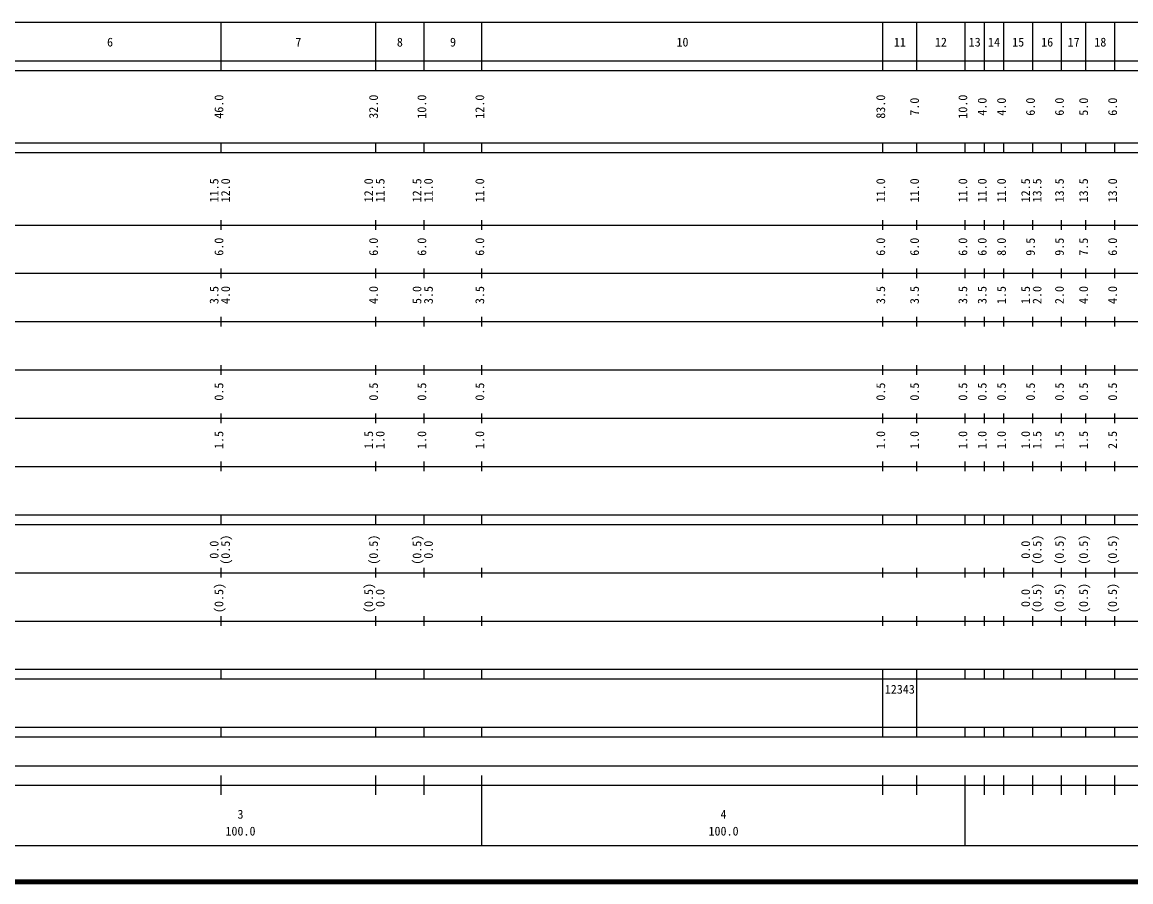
# Model space of a CAD drawing. Units: millimetres, scale not verified. Extents: x 40000 to 680000, y 20000 to 380000.
# Drawn here: x 272809 to 502319, y 20000 to 198000 of the extents above; entities that cross this region are included whole.
import ezdxf
from ezdxf.enums import TextEntityAlignment as Align

# ---------------------------------------------------------------- set-up
doc = ezdxf.new("R2010")
doc.units = ezdxf.units.MM
doc.header["$LTSCALE"] = 1000
doc.layers.add('M-TTL', color=2, linetype='Continuous', lineweight=140)
doc.layers.add('M-TTL-BAND', color=7, linetype='Continuous', lineweight=25)
doc.styles.add('ＭＳ ゴシック', font='')
doc.styles.get('ＭＳ ゴシック').set_extended_font_data('MS Gothic')

msp = doc.modelspace()

# ---------------------------------------------------------------- linework, layer by layer
at = {"layer": 'M-TTL'}
msp.add_line((40000, 20000), (680000, 20000), dxfattribs=at)
at = {"layer": 'M-TTL-BAND'}
for p, q in [((68000, 198000), (579000, 198000)), ((314000, 188000), (314000, 198000)), ((346000, 188000), (346000, 198000)), ((356000, 188000), (356000, 198000)), ((368000, 188000), (368000, 198000)), ((451000, 188000), (451000, 198000)), ((458000, 188000), (458000, 198000)), ((468000, 188000), (468000, 198000)), ((472000, 188000), (472000, 198000)), ((476000, 188000), (476000, 198000)), ((482000, 188000), (482000, 198000)), ((488000, 188000), (488000, 198000)), ((493000, 188000), (493000, 198000)), ((499000, 188000), (499000, 198000)), ((40000, 190000), (579000, 190000)), ((40000, 188000), (579000, 188000)), ((40000, 173000), (579000, 173000)), ((314000, 171000), (314000, 173000)), ((346000, 171000), (346000, 173000)), ((356000, 171000), (356000, 173000)), ((368000, 171000), (368000, 173000)), ((451000, 171000), (451000, 173000)), ((458000, 171000), (458000, 173000)), ((468000, 171000), (468000, 173000)), ((472000, 171000), (472000, 173000)), ((476000, 171000), (476000, 173000)), ((482000, 171000), (482000, 173000)), ((488000, 171000), (488000, 173000)), ((493000, 171000), (493000, 173000)), ((499000, 171000), (499000, 173000)), ((40000, 171000), (579000, 171000)), ((314000, 155000), (314000, 157000)), ((346000, 155000), (346000, 157000)), ((356000, 155000), (356000, 157000)), ((368000, 155000), (368000, 157000)), ((451000, 155000), (451000, 157000)), ((458000, 155000), (458000, 157000)), ((468000, 155000), (468000, 157000)), ((472000, 155000), (472000, 157000)), ((476000, 155000), (476000, 157000)), ((482000, 155000), (482000, 157000)), ((488000, 155000), (488000, 157000)), ((493000, 155000), (493000, 157000)), ((499000, 155000), (499000, 157000)), ((40000, 156000), (579000, 156000)), ((314000, 145000), (314000, 147000)), ((346000, 145000), (346000, 147000)), ((356000, 145000), (356000, 147000)), ((368000, 145000), (368000, 147000)), ((451000, 145000), (451000, 147000)), ((458000, 145000), (458000, 147000)), ((468000, 145000), (468000, 147000)), ((472000, 145000), (472000, 147000)), ((476000, 145000), (476000, 147000)), ((482000, 145000), (482000, 147000)), ((488000, 145000), (488000, 147000)), ((493000, 145000), (493000, 147000)), ((499000, 145000), (499000, 147000)), ((46000, 146000), (579000, 146000)), ((52000, 136000), (579000, 136000)), ((314000, 135000), (314000, 137000)), ((346000, 135000), (346000, 137000)), ((356000, 135000), (356000, 137000)), ((368000, 135000), (368000, 137000)), ((451000, 135000), (451000, 137000)), ((458000, 135000), (458000, 137000)), ((468000, 135000), (468000, 137000)), ((472000, 135000), (472000, 137000)), ((476000, 135000), (476000, 137000)), ((482000, 135000), (482000, 137000)), ((488000, 135000), (488000, 137000)), ((493000, 135000), (493000, 137000)), ((499000, 135000), (499000, 137000)), ((314000, 125000), (314000, 127000)), ((346000, 125000), (346000, 127000)), ((356000, 125000), (356000, 127000)), ((368000, 125000), (368000, 127000)), ((451000, 125000), (451000, 127000)), ((458000, 125000), (458000, 127000)), ((468000, 125000), (468000, 127000)), ((472000, 125000), (472000, 127000)), ((476000, 125000), (476000, 127000)), ((482000, 125000), (482000, 127000)), ((488000, 125000), (488000, 127000)), ((493000, 125000), (493000, 127000)), ((499000, 125000), (499000, 127000)), ((46000, 126000), (579000, 126000)), ((52000, 116000), (579000, 116000)), ((314000, 115000), (314000, 117000)), ((346000, 115000), (346000, 117000)), ((356000, 115000), (356000, 117000)), ((368000, 115000), (368000, 117000)), ((451000, 115000), (451000, 117000)), ((458000, 115000), (458000, 117000)), ((468000, 115000), (468000, 117000)), ((472000, 115000), (472000, 117000)), ((476000, 115000), (476000, 117000)), ((482000, 115000), (482000, 117000)), ((488000, 115000), (488000, 117000)), ((493000, 115000), (493000, 117000)), ((499000, 115000), (499000, 117000)), ((46000, 106000), (579000, 106000)), ((314000, 105000), (314000, 107000)), ((346000, 105000), (346000, 107000)), ((356000, 105000), (356000, 107000)), ((368000, 105000), (368000, 107000)), ((451000, 105000), (451000, 107000)), ((458000, 105000), (458000, 107000)), ((468000, 105000), (468000, 107000)), ((472000, 105000), (472000, 107000)), ((476000, 105000), (476000, 107000)), ((482000, 105000), (482000, 107000)), ((488000, 105000), (488000, 107000)), ((493000, 105000), (493000, 107000)), ((499000, 105000), (499000, 107000)), ((40000, 96000), (579000, 96000)), ((314000, 94000), (314000, 96000)), ((346000, 94000), (346000, 96000)), ((356000, 94000), (356000, 96000)), ((368000, 94000), (368000, 96000)), ((451000, 94000), (451000, 96000)), ((458000, 94000), (458000, 96000)), ((468000, 94000), (468000, 96000)), ((472000, 94000), (472000, 96000)), ((476000, 94000), (476000, 96000)), ((482000, 94000), (482000, 96000)), ((488000, 94000), (488000, 96000)), ((493000, 94000), (493000, 96000)), ((499000, 94000), (499000, 96000)), ((40000, 94000), (579000, 94000)), ((314000, 83000), (314000, 85000)), ((346000, 83000), (346000, 85000)), ((356000, 83000), (356000, 85000)), ((368000, 83000), (368000, 85000)), ((451000, 83000), (451000, 85000)), ((458000, 83000), (458000, 85000)), ((468000, 83000), (468000, 85000)), ((472000, 83000), (472000, 85000)), ((476000, 83000), (476000, 85000)), ((482000, 83000), (482000, 85000)), ((488000, 83000), (488000, 85000)), ((493000, 83000), (493000, 85000)), ((499000, 83000), (499000, 85000)), ((49000, 84000), (579000, 84000)), ((40000, 74000), (579000, 74000)), ((314000, 73000), (314000, 75000)), ((346000, 73000), (346000, 75000)), ((356000, 73000), (356000, 75000)), ((368000, 73000), (368000, 75000)), ((451000, 73000), (451000, 75000)), ((458000, 73000), (458000, 75000)), ((468000, 73000), (468000, 75000)), ((472000, 73000), (472000, 75000)), ((476000, 73000), (476000, 75000)), ((482000, 73000), (482000, 75000)), ((488000, 73000), (488000, 75000)), ((493000, 73000), (493000, 75000)), ((499000, 73000), (499000, 75000)), ((40000, 64000), (579000, 64000)), ((40000, 62000), (579000, 62000)), ((314000, 62000), (314000, 64000)), ((346000, 62000), (346000, 64000)), ((356000, 62000), (356000, 64000)), ((368000, 62000), (368000, 64000)), ((451000, 62000), (451000, 64000)), ((451000, 52000), (451000, 62000)), ((458000, 62000), (458000, 64000)), ((458000, 52000), (458000, 62000)), ((468000, 62000), (468000, 64000)), ((472000, 62000), (472000, 64000)), ((476000, 62000), (476000, 64000)), ((482000, 62000), (482000, 64000)), ((488000, 62000), (488000, 64000)), ((493000, 62000), (493000, 64000)), ((499000, 62000), (499000, 64000)), ((40000, 52000), (579000, 52000)), ((314000, 50000), (314000, 52000)), ((346000, 50000), (346000, 52000)), ((356000, 50000), (356000, 52000)), ((368000, 50000), (368000, 52000)), ((451000, 50000), (451000, 52000)), ((458000, 50000), (458000, 52000)), ((468000, 50000), (468000, 52000)), ((472000, 50000), (472000, 52000)), ((476000, 50000), (476000, 52000)), ((482000, 50000), (482000, 52000)), ((488000, 50000), (488000, 52000)), ((493000, 50000), (493000, 52000)), ((499000, 50000), (499000, 52000)), ((40000, 50000), (579000, 50000)), ((71000, 44000), (565000, 44000)), ((314000, 38000), (314000, 42000)), ((346000, 38000), (346000, 42000)), ((356000, 38000), (356000, 42000)), ((368000, 27500), (368000, 42000)), ((451000, 38000), (451000, 42000)), ((458000, 38000), (458000, 42000)), ((468000, 27500), (468000, 42000)), ((472000, 38000), (472000, 42000)), ((476000, 38000), (476000, 42000)), ((482000, 38000), (482000, 42000)), ((488000, 38000), (488000, 42000)), ((493000, 38000), (493000, 42000)), ((499000, 38000), (499000, 42000)), ((40000, 40000), (579000, 40000)), ((68000, 27500), (579000, 27500))]:
    msp.add_line(p, q, dxfattribs=at)

# ---------------------------------------------------------------- texts
at = {"layer": 'M-TTL-BAND', "style": 'ＭＳ ゴシック'}
for s, p in [('6', (291000, 192405)), ('7', (330000, 192405)), ('8', (351000, 192405)), ('9', (362000, 192405)), ('10', (409500, 192405)), ('11', (454500, 192405)), ('12', (463000, 192405)), ('13', (470000, 192405)), ('14', (474000, 192405)), ('15', (479000, 192405)), ('16', (485000, 192405)), ('17', (490500, 192405)), ('18', (496000, 192405)), ('3', (318000, 32523)), ('4', (418000, 32523)), ('100.0', (318000, 29033)), ('100.0', (418000, 29033))]:
    msp.add_text(s, height=1833, dxfattribs=at).set_placement(p, align=Align.BOTTOM_CENTER)
for s, p in [('46.0', (315000, 180500)), ('32.0', (347000, 180500)), ('10.0', (357000, 180500)), ('12.0', (369000, 180500)), ('83.0', (452000, 180500)), ('7.0', (459000, 180500)), ('10.0', (469000, 180500)), ('4.0', (473000, 180500)), ('4.0', (477000, 180500)), ('6.0', (483000, 180500)), ('6.0', (489000, 180500)), ('5.0', (494000, 180500)), ('6.0', (500000, 180500)), ('11.5', (314000, 163174)), ('12.0', (316370, 163174)), ('12.0', (346000, 163174)), ('11.5', (348370, 163174)), ('12.5', (356000, 163174)), ('11.0', (358370, 163174)), ('11.0', (369000, 163174)), ('11.0', (452000, 163174)), ('11.0', (459000, 163174)), ('11.0', (469000, 163174)), ('11.0', (473000, 163174)), ('11.0', (477000, 163174)), ('12.5', (482000, 163174)), ('13.5', (484370, 163174)), ('13.5', (489000, 163174)), ('13.5', (494000, 163174)), ('13.0', (500000, 163174)), ('6.0', (315000, 151500)), ('6.0', (347000, 151500)), ('6.0', (357000, 151500)), ('6.0', (369000, 151500)), ('6.0', (452000, 151500)), ('6.0', (459000, 151500)), ('6.0', (469000, 151500)), ('6.0', (473000, 151500)), ('8.0', (477000, 151500)), ('9.5', (483000, 151500)), ('9.5', (489000, 151500)), ('7.5', (494000, 151500)), ('6.0', (500000, 151500)), ('3.5', (314000, 141500)), ('4.0', (316370, 141500)), ('4.0', (347000, 141500)), ('5.0', (356000, 141500)), ('3.5', (358370, 141500)), ('3.5', (369000, 141500)), ('3.5', (452000, 141500)), ('3.5', (459000, 141500)), ('3.5', (469000, 141500)), ('3.5', (473000, 141500)), ('1.5', (477000, 141500)), ('1.5', (482000, 141500)), ('2.0', (484370, 141500)), ('2.0', (489000, 141500)), ('4.0', (494000, 141500)), ('4.0', (500000, 141500)), ('0.5', (315000, 121500)), ('0.5', (347000, 121500)), ('0.5', (357000, 121500)), ('0.5', (369000, 121500)), ('0.5', (452000, 121500)), ('0.5', (459000, 121500)), ('0.5', (469000, 121500)), ('0.5', (473000, 121500)), ('0.5', (477000, 121500)), ('0.5', (483000, 121500)), ('0.5', (489000, 121500)), ('0.5', (494000, 121500)), ('0.5', (500000, 121500)), ('1.5', (315000, 111500)), ('1.5', (346000, 111500)), ('1.0', (348370, 111500)), ('1.0', (357000, 111500)), ('1.0', (369000, 111500)), ('1.0', (452000, 111500)), ('1.0', (459000, 111500)), ('1.0', (469000, 111500)), ('1.0', (473000, 111500)), ('1.0', (477000, 111500)), ('1.0', (482000, 111500)), ('1.5', (484370, 111500)), ('1.5', (489000, 111500)), ('1.5', (494000, 111500)), ('2.5', (500000, 111500)), ('0.0', (314000, 88764)), ('(0.5)', (316370, 88764)), ('(0.5)', (347000, 88764)), ('(0.5)', (356000, 88764)), ('0.0', (358370, 88764)), ('0.0', (482000, 88764)), ('(0.5)', (484370, 88764)), ('(0.5)', (489000, 88764)), ('(0.5)', (494000, 88764)), ('(0.5)', (500000, 88764)), ('(0.5)', (315000, 78764)), ('(0.5)', (346000, 78764)), ('0.0', (348370, 78764)), ('0.0', (482000, 78764)), ('(0.5)', (484370, 78764)), ('(0.5)', (489000, 78764)), ('(0.5)', (494000, 78764)), ('(0.5)', (500000, 78764))]:
    msp.add_text(s, height=1833, rotation=90, dxfattribs=at).set_placement(p, align=Align.BOTTOM_CENTER)
msp.add_text('12343', height=1833, dxfattribs=at).set_placement((451375, 58405), align=Align.BOTTOM_LEFT)

doc.saveas('drawing.dxf')
